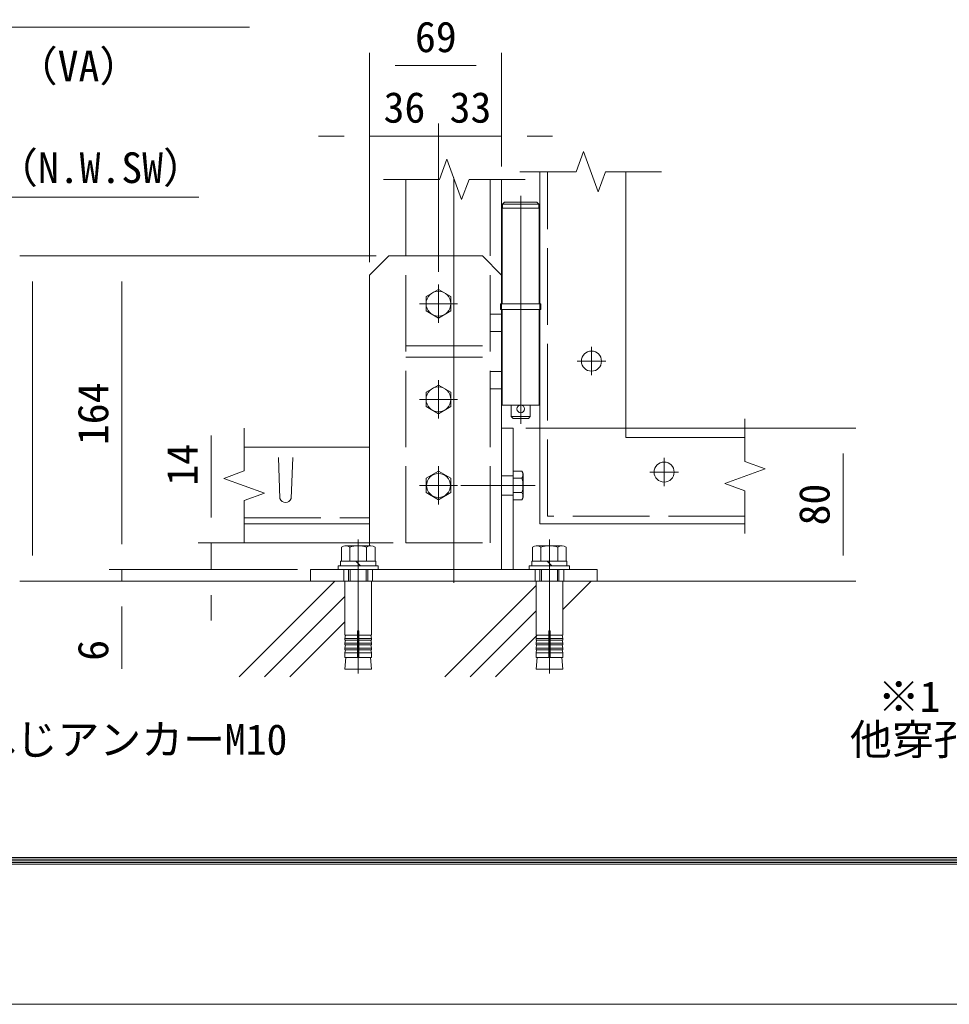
# Model space of a CAD drawing. Units: millimetres, scale not verified, with parts at other scales. Extents: x -4200 to 4200, y -2970 to 2970.
# Drawn here: x -2751 to -1293, y -2970 to -1426 of the extents above; entities that cross this region are included whole.
import ezdxf
from ezdxf.enums import TextEntityAlignment as Align

# ---------------------------------------------------------------- set-up
doc = ezdxf.new("R2010")
doc.units = ezdxf.units.MM
doc.header["$LTSCALE"] = 20
doc.linetypes.add('DASHED', pattern=[7.5, 6, -1.5])
doc.linetypes.add('USER1', pattern=[50.8, 31.75, -6.35, 6.35, -6.35])
for name, color, linetype, lineweight in [('0-1_D-STR1', 1, 'Continuous', 18), ('0-2_D-BMK', 2, 'USER1', 13), ('0-3_D-STR3', 3, 'Continuous', 13), ('0-4_D-STR-DIM', 7, 'Continuous', 9), ('0-6_D-STR-TXT', 7, 'Continuous', 9), ('0-8_D-TTL', 7, 'Continuous', 9), ('0-9_D-BGD', 7, 'Continuous', 9), ('0-A_D-DCR-HCH', 7, 'Continuous', 9)]:
    doc.layers.add(name, color=color, linetype=linetype, lineweight=lineweight)
doc.styles.add('ＭＳ ゴシック', font='')
doc.styles.get('ＭＳ ゴシック').set_extended_font_data('MS Gothic')

msp = doc.modelspace()

# ---------------------------------------------------------------- linework, layer by layer
at = {"layer": '0-1_D-STR1', "linetype": 'DASHED'}
for p, q in [((-1923.04, -2204.4), (-1923.04, -1664.47)), ((-2013.04, -2246.41), (-2013.04, -1676.47)), ((-2145.04, -2246.41), (-2145.04, -1796.41)), ((-2013.04, -1887.9), (-1995.04, -1887.9)), ((-2013.04, -1914.9), (-1995.04, -1914.9)), ((-2145.04, -1937.4), (-2013.04, -1937.4)), ((-2145.04, -1955.4), (-2013.04, -1955.4)), ((-2013.04, -1977.9), (-1995.04, -1977.9)), ((-2013.04, -2004.9), (-1995.04, -2004.9)), ((-2398.87, -2207.4), (-2202.04, -2207.4)), ((-1613.2, -2204.4), (-1923.04, -2204.4)), ((-2145.04, -2246.41), (-1995.04, -2246.41))]:
    msp.add_line(p, q, dxfattribs=at)
at = {"layer": '0-1_D-STR1'}
for p, q in [((-1800.04, -2081.4), (-1800.04, -1664.47)), ((-2145.04, -1676.47), (-2145.04, -1796.41)), ((-1995.04, -2288.4), (-1995.04, -1676.47)), ((-1613.2, -2118.7), (-1613.2, -2051.79)), ((-2398.87, -2133.7), (-2398.87, -2066.79)), ((-1613.2, -2081.4), (-1800.04, -2081.4)), ((-1800.04, -2081.4), (-1613.2, -2081.4)), ((-2202.04, -2096.4), (-2398.87, -2096.4)), ((-2343.04, -2177.01), (-2345.29, -2112.51)), ((-2325.04, -2177.01), (-2322.79, -2112.51)), ((-1613.2, -2231.79), (-1613.2, -2164.88)), ((-2398.87, -2246.79), (-2398.87, -2179.88)), ((-2398.87, -2216.4), (-2202.04, -2216.4))]:
    msp.add_line(p, q, dxfattribs=at)
for points in [[(-1613.2, -2216.4), (-1935.04, -2216.4), (-1935.04, -1664.47)], [(-1613.2, -2164.88), (-1644.92, -2153.34), (-1581.49, -2130.25), (-1613.2, -2118.7)], [(-2398.87, -2179.88), (-2367.16, -2168.34), (-2430.59, -2145.25), (-2398.87, -2133.7)]]:
    msp.add_lwpolyline(points, dxfattribs=at)
msp.add_arc((-2334.04, -2173.26), 9.75, 202.61986, 337.38014, dxfattribs=at)
at = {"layer": '0-2_D-BMK'}
for p, q in [((-2070.04, -1674.27), (-2070.04, -2351.4)), ((-1965.04, -1702.21), (-1965.04, -2059.68)), ((-2094.04, -1841.41), (-2094.04, -1901.41)), ((-2064.04, -1871.41), (-2124.04, -1871.41)), ((-1854.04, -1939.08), (-1854.04, -1983.72)), ((-1831.72, -1961.4), (-1876.36, -1961.4)), ((-2094.04, -1991.41), (-2094.04, -2051.41)), ((-2064.04, -2021.41), (-2124.04, -2021.41)), ((-1740.04, -2113.08), (-1740.04, -2157.72)), ((-2094.04, -2126.4), (-2094.04, -2186.4)), ((-1717.72, -2135.4), (-1762.36, -2135.4)), ((-2124.04, -2156.4), (-2064.04, -2156.4)), ((-2058.75, -2156.41), (-1942.54, -2156.41)), ((-2220.04, -2241.32), (-2220.04, -2451.32)), ((-1920.04, -2241.32), (-1920.04, -2451.32))]:
    msp.add_line(p, q, dxfattribs=at)
at = {"layer": '0-3_D-STR3'}
for p, q in [((-1990.54, -1712.4), (-1993.54, -1715.4)), ((-1990.54, -1712.4), (-1939.54, -1712.4)), ((-1936.54, -1715.4), (-1939.54, -1712.4)), ((-1994.14, -1721.4), (-1935.94, -1721.4)), ((-1994.14, -1721.4), (-1994.14, -1871.4)), ((-1993.54, -1715.4), (-1993.54, -1721.4)), ((-1936.54, -1715.4), (-1993.54, -1715.4)), ((-1936.54, -1715.4), (-1936.54, -1721.4)), ((-1935.94, -1721.4), (-1935.94, -1871.4)), ((-2172.04, -1796.41), (-2202.04, -1826.41)), ((-2025.04, -1796.41), (-2172.04, -1796.41)), ((-2025.04, -1796.41), (-1995.04, -1826.41)), ((-2202.04, -1826.41), (-2202.04, -2250.9)), ((-1995.04, -2288.4), (-1995.04, -1826.41)), ((-2094.04, -1848.91), (-2113.54, -1860.13)), ((-2094.04, -1848.91), (-2074.54, -1860.13)), ((-2113.54, -1860.13), (-2113.54, -1882.68)), ((-2074.54, -1860.13), (-2074.54, -1882.68)), ((-2094.04, -1893.91), (-2113.54, -1882.68)), ((-2094.04, -1893.91), (-2074.54, -1882.68)), ((-1996.54, -1871.4), (-1933.54, -1871.4)), ((-1996.54, -1871.4), (-1996.54, -1880.4)), ((-1996.54, -1880.4), (-1933.54, -1880.4)), ((-1994.14, -1880.4), (-1994.14, -2030.4)), ((-1935.94, -1880.4), (-1935.94, -2030.4)), ((-1933.54, -1871.4), (-1933.54, -1880.4)), ((-2094.04, -1998.91), (-2113.54, -2010.13)), ((-2094.04, -1998.91), (-2074.54, -2010.13)), ((-2113.54, -2010.13), (-2113.54, -2032.68)), ((-2074.54, -2010.13), (-2074.54, -2032.68)), ((-2094.04, -2043.91), (-2113.54, -2032.68)), ((-2094.04, -2043.91), (-2074.54, -2032.68)), ((-1994.14, -2030.4), (-1935.94, -2030.4)), ((-1980.04, -2030.4), (-1980.04, -2048.4)), ((-1950.04, -2030.4), (-1950.04, -2048.4)), ((-1977.04, -2051.4), (-1953.04, -2051.4)), ((-1953.04, -2051.4), (-1950.04, -2048.4)), ((-1995.04, -2066.41), (-1977.04, -2066.41)), ((-1977.04, -2066.4), (-1977.04, -2288.4)), ((-1977.04, -2133.89), (-1963.23, -2133.89)), ((-1977.04, -2133.89), (-1977.04, -2178.92)), ((-1977.04, -2145.15), (-1963.23, -2145.15)), ((-1961.14, -2137.51), (-1963.23, -2133.89)), ((-1961.14, -2137.51), (-1961.14, -2175.31)), ((-1977.04, -2167.66), (-1963.23, -2167.66)), ((-1961.14, -2175.31), (-1963.23, -2178.92)), ((-1977.04, -2178.92), (-1963.23, -2178.92)), ((-2246.44, -2274.9), (-2246.44, -2253.3)), ((-2240.82, -2250.9), (-2199.94, -2250.9)), ((-2233.24, -2253.3), (-2233.24, -2274.9)), ((-2206.84, -2253.3), (-2206.84, -2274.9)), ((-2193.64, -2274.9), (-2193.64, -2253.3)), ((-1946.44, -2274.9), (-1946.44, -2253.3)), ((-1940.82, -2250.9), (-1899.94, -2250.9)), ((-1933.24, -2253.3), (-1933.24, -2274.9)), ((-1906.84, -2253.3), (-1906.84, -2274.9)), ((-1893.64, -2274.9), (-1893.64, -2253.3)), ((-2216.29, -2282.4), (-2223.79, -2274.9)), ((-1916.29, -2282.4), (-1923.79, -2274.9)), ((-2235.04, -2306.4), (-2235.04, -2288.4)), ((-2232.64, -2306.4), (-2232.64, -2288.4)), ((-2207.44, -2306.4), (-2207.44, -2288.4)), ((-2205.04, -2306.4), (-2205.04, -2288.4)), ((-1935.04, -2306.4), (-1935.04, -2288.4)), ((-1932.64, -2306.4), (-1932.64, -2288.4)), ((-1907.44, -2306.4), (-1907.44, -2288.4)), ((-1905.04, -2306.4), (-1905.04, -2288.4)), ((-2221.16, -2385.03), (-2221.16, -2426.4)), ((-2218.91, -2385.03), (-2218.91, -2426.4)), ((-1921.16, -2385.03), (-1921.16, -2426.4)), ((-1918.91, -2385.03), (-1918.91, -2426.4)), ((-2221.16, -2396.4), (-2241.04, -2396.4)), ((-2221.16, -2403.9), (-2241.04, -2403.9)), ((-2218.91, -2396.4), (-2199.04, -2396.4)), ((-2218.91, -2403.9), (-2198.42, -2403.9)), ((-1921.16, -2396.4), (-1941.04, -2396.4)), ((-1921.16, -2403.9), (-1941.04, -2403.9)), ((-1918.91, -2396.4), (-1899.04, -2396.4)), ((-1918.91, -2403.9), (-1898.42, -2403.9)), ((-2221.16, -2411.4), (-2241.04, -2411.4)), ((-2221.16, -2418.9), (-2241.04, -2418.9)), ((-2218.91, -2411.4), (-2199.04, -2411.4)), ((-2218.91, -2418.9), (-2199.04, -2418.9)), ((-1921.16, -2411.4), (-1941.04, -2411.4)), ((-1921.16, -2418.9), (-1941.04, -2418.9)), ((-1918.91, -2411.4), (-1899.04, -2411.4)), ((-1918.91, -2418.9), (-1899.04, -2418.9))]:
    msp.add_line(p, q, dxfattribs=at)
at = {"layer": '0-3_D-STR3', "linetype": 'DASHED'}
for p, q in [((-1995.04, -2141.41), (-1977.04, -2141.41)), ((-1995.04, -2171.41), (-1977.04, -2171.41)), ((-2242.54, -2306.4), (-2242.54, -2288.4)), ((-2197.54, -2306.4), (-2197.54, -2288.4)), ((-1942.54, -2306.4), (-1942.54, -2288.4)), ((-1897.54, -2306.4), (-1897.54, -2288.4))]:
    msp.add_line(p, q, dxfattribs=at)
at = {"layer": '0-3_D-STR3'}
for points in [[(-1977.04, -2051.4), (-1980.04, -2048.4), (-1950.04, -2048.4)], [(-2192.44, -2282.4), (-2192.44, -2274.9), (-2247.64, -2274.9), (-2247.64, -2282.4)], [(-1892.44, -2282.4), (-1892.44, -2274.9), (-1947.64, -2274.9), (-1947.64, -2282.4)], [(-2221.16, -2391.4), (-2241.04, -2391.4), (-2241.04, -2306.4), (-2199.04, -2306.4), (-2199.04, -2391.4), (-2218.91, -2391.4)], [(-1921.16, -2391.4), (-1941.04, -2391.4), (-1941.04, -2306.4), (-1899.04, -2306.4), (-1899.04, -2391.4), (-1918.91, -2391.4)], [(-2240.1, -2391.4), (-2241.04, -2396.4), (-2241.04, -2398.9), (-2221.16, -2398.9)], [(-2199.98, -2391.4), (-2199.04, -2396.4), (-2199.04, -2398.9), (-2218.91, -2398.9)], [(-1940.1, -2391.4), (-1941.04, -2396.4), (-1941.04, -2398.9), (-1921.16, -2398.9)], [(-1899.98, -2391.4), (-1899.04, -2396.4), (-1899.04, -2398.9), (-1918.91, -2398.9)], [(-2240.1, -2398.9), (-2241.04, -2403.9), (-2241.04, -2406.4), (-2221.16, -2406.4)], [(-2240.1, -2406.4), (-2241.04, -2411.4), (-2241.04, -2413.9), (-2221.16, -2413.9)], [(-2199.98, -2398.9), (-2199.04, -2403.9), (-2199.04, -2406.4), (-2218.91, -2406.4)], [(-2199.98, -2406.4), (-2199.04, -2411.4), (-2199.04, -2413.9), (-2218.91, -2413.9)], [(-1940.1, -2398.9), (-1941.04, -2403.9), (-1941.04, -2406.4), (-1921.16, -2406.4)], [(-1940.1, -2406.4), (-1941.04, -2411.4), (-1941.04, -2413.9), (-1921.16, -2413.9)], [(-1899.98, -2398.9), (-1899.04, -2403.9), (-1899.04, -2406.4), (-1918.91, -2406.4)], [(-1899.98, -2406.4), (-1899.04, -2411.4), (-1899.04, -2413.9), (-1918.91, -2413.9)], [(-2240.1, -2413.9), (-2241.04, -2418.9), (-2241.04, -2426.4), (-2199.04, -2426.4), (-2199.04, -2418.9), (-2199.98, -2413.9)], [(-1940.1, -2413.9), (-1941.04, -2418.9), (-1941.04, -2426.4), (-1899.04, -2426.4), (-1899.04, -2418.9), (-1899.98, -2413.9)], [(-2239.46, -2426.4), (-2241.04, -2444.4), (-2199.04, -2444.4), (-2200.61, -2426.4)], [(-2241.04, -2426.4), (-2220.98, -2426.4), (-2199.04, -2426.4)], [(-1939.46, -2426.4), (-1941.04, -2444.4), (-1899.04, -2444.4), (-1900.61, -2426.4)], [(-1941.04, -2426.4), (-1920.98, -2426.4), (-1899.04, -2426.4)]]:
    msp.add_lwpolyline(points, dxfattribs=at)
for points in [[(-2113.54, -2145.14), (-2094.04, -2133.88), (-2074.54, -2145.14), (-2074.54, -2167.66), (-2094.04, -2178.92), (-2113.54, -2167.66)], [(-2251.54, -2282.4), (-2251.54, -2288.4), (-2188.54, -2288.4), (-2188.54, -2282.4)], [(-1951.54, -2282.4), (-1951.54, -2288.4), (-1888.54, -2288.4), (-1888.54, -2282.4)], [(-1845.04, -2306.4), (-2295.04, -2306.4), (-2295.04, -2288.4), (-1845.04, -2288.4)]]:
    msp.add_lwpolyline(points, close=True, dxfattribs=at)
for centre, radius in [((-2094.04, -1871.41), 19.5), ((-1854.04, -1961.4), 15.75), ((-2094.04, -2021.41), 19.5), ((-1965.04, -2036.4), 6), ((-1740.04, -2135.4), 15.75), ((-2094.04, -2156.4), 18.75)]:
    msp.add_circle(centre, radius, dxfattribs=at)
for centre, radius, start, end in [((-1971.45, -2139.52), 9.97, 325.61585, 34.38415), ((-1998.74, -2156.41), 37.26, 342.4121, 17.5879), ((-1971.45, -2173.29), 9.97, 325.61585, 34.38415), ((-2239.84, -2260.98), 10.12, 49.3117, 130.6883), ((-2220.04, -2288.4), 37.5, 69.39031, 110.60969), ((-2200.24, -2261.16), 10.26, 49.96723, 130.03277), ((-1939.84, -2260.98), 10.12, 49.3117, 130.6883), ((-1920.04, -2288.4), 37.5, 69.39031, 110.60969), ((-1900.24, -2261.16), 10.26, 49.96723, 130.03277), ((-2220.04, -2385.03), 1.12, 0, 180), ((-1920.04, -2385.03), 1.12, 0, 180)]:
    msp.add_arc(centre, radius, start, end, dxfattribs=at)
at = {"layer": '0-4_D-STR-DIM'}
for p, q in [((-2202.04, -1806.41), (-2202.04, -1478.14)), ((-1995.04, -1656.47), (-1995.04, -1478.14)), ((-2162.04, -1498.14), (-2035.04, -1498.14)), ((-2202.04, -1806.41), (-2202.04, -1588.74)), ((-2094.04, -1821.41), (-2094.04, -1588.74)), ((-2094.04, -1821.41), (-2094.04, -1588.74)), ((-1995.04, -1656.47), (-1995.04, -1588.74)), ((-2242.04, -1608.74), (-2282.04, -1608.74)), ((-2094.04, -1608.74), (-2202.04, -1608.74)), ((-2134.04, -1608.74), (-2174.04, -1608.74)), ((-1995.04, -1608.74), (-2094.04, -1608.74)), ((-2054.04, -1608.74), (-2014.04, -1608.74)), ((-1955.04, -1608.74), (-1915.04, -1608.74)), ((-1878.2, -1664.47), (-1866.65, -1632.76)), ((-1866.65, -1632.76), (-1843.57, -1696.19)), ((-2092.32, -1676.47), (-2080.78, -1644.76)), ((-2080.78, -1644.76), (-2057.69, -1708.19)), ((-1878.2, -1664.47), (-1966.25, -1664.47)), ((-1843.57, -1696.19), (-1832.02, -1664.47)), ((-1743.97, -1664.47), (-1832.02, -1664.47)), ((-2092.32, -1676.47), (-2180.38, -1676.47)), ((-2057.69, -1708.19), (-2046.15, -1676.47)), ((-1958.1, -1676.47), (-2046.15, -1676.47)), ((-2192.04, -1796.41), (-2750.92, -1796.41)), ((-2192.04, -1796.41), (-2610.92, -1796.41)), ((-2730.92, -1836.41), (-2730.92, -2266.4)), ((-2590.92, -1836.41), (-2590.92, -2248.4)), ((-1957.04, -2066.41), (-1439.25, -2066.41)), ((-2450.92, -2206.4), (-2450.92, -2078.06)), ((-1459.25, -2266.4), (-1459.25, -2106.41)), ((-2590.92, -2248.4), (-2590.92, -2208.4)), ((-2165.04, -2246.4), (-2470.92, -2246.4)), ((-2450.92, -2288.4), (-2450.92, -2246.4)), ((-2315.04, -2288.4), (-2610.92, -2288.4)), ((-2315.04, -2288.4), (-2610.92, -2288.4)), ((-2590.92, -2288.4), (-2590.92, -2306.4)), ((-2315.04, -2288.4), (-2470.92, -2288.4)), ((-2315.04, -2306.4), (-2750.92, -2306.4)), ((-2315.04, -2306.4), (-2610.92, -2306.4)), ((-1825.04, -2306.4), (-1439.25, -2306.4)), ((-2450.92, -2328.4), (-2450.92, -2368.4)), ((-2590.92, -2346.4), (-2590.92, -2443.78))]:
    msp.add_line(p, q, dxfattribs=at)
at = {"layer": '0-6_D-STR-TXT'}
for points in [[(-2390.74, -1437.84), (-3038.67, -1437.84), (-3179.02, -1793.68)], [(-2470.22, -1704.51), (-3015.5, -1704.51), (-3157.03, -1847.47)]]:
    msp.add_lwpolyline(points, dxfattribs=at)
at = {"layer": '0-8_D-TTL', "color": 2, "lineweight": 18}
msp.add_lwpolyline([(-4200, 2970), (4200, 2970), (4200, -2970), (-4200, -2970)], close=True, dxfattribs=at)
at = {"layer": '0-8_D-TTL'}
for points in [[(-3930, 2750), (3930, 2750), (3930, -2750), (-3930, -2750)], [(-3927.5, 2747.5), (3927.5, 2747.5), (3927.5, -2747.5), (-3927.5, -2747.5)], [(-3925, 2745), (3925, 2745), (3925, -2745), (-3925, -2745)], [(-3922.5, 2742.5), (3922.5, 2742.5), (3922.5, -2742.5), (-3922.5, -2742.5)], [(-3920, 2740), (3920, 2740), (3920, -2740), (-3920, -2740)]]:
    msp.add_lwpolyline(points, close=True, dxfattribs=at)
at = {"layer": '0-9_D-BGD'}
msp.add_line((-2500.95, -2306.4), (-1639.13, -2306.4), dxfattribs=at)
at = {"layer": '0-A_D-DCR-HCH'}
for p, q in [((-2406.77, -2456.4), (-2256.77, -2306.4)), ((-2084.02, -2456.4), (-1941.04, -2313.42)), ((-1899.04, -2350.97), (-1854.47, -2306.4)), ((-2366.99, -2456.4), (-2241.04, -2330.45)), ((-2044.24, -2456.4), (-1941.04, -2353.19)), ((-2327.22, -2456.4), (-2241.04, -2370.22)), ((-2004.47, -2456.4), (-1939.47, -2391.4))]:
    msp.add_line(p, q, dxfattribs=at)

# ---------------------------------------------------------------- texts
at = {"layer": '0-4_D-STR-DIM', "style": 'ＭＳ ゴシック'}
for s, p in [('69', (-2130.89, -1491.39)), ('36', (-2180.14, -1601.99)), ('33', (-2076.51, -1601.99))]:
    msp.add_text(s, height=48.09, dxfattribs=at).set_placement(p, align=Align.BOTTOM_LEFT)
for s, p in [('164', (-2597.67, -2093.18)), ('14', (-2457.67, -2156.75)), ('80', (-1466, -2219.03)), ('6', (-2597.67, -2431.32))]:
    msp.add_text(s, height=48.09, rotation=90, dxfattribs=at).set_placement(p, align=Align.BOTTOM_LEFT)
at = {"layer": '0-6_D-STR-TXT', "style": 'ＭＳ ゴシック'}
for s, p in [('左門柱用（VA）', (-3019.5, -1537.34)), ('3-M8x35（N.W.SW）', (-3017.1, -1696.64)), ('※1', (-1404.74, -2525.86)), ('他穿孔めねじアンカーM10', (-3085.19, -2593.15)), ('他穿孔めねじアンカーM10', (-1448.36, -2593.15))]:
    msp.add_text(s, height=48.09, dxfattribs=at).set_placement(p, align=Align.BOTTOM_LEFT)

doc.saveas('drawing.dxf')
